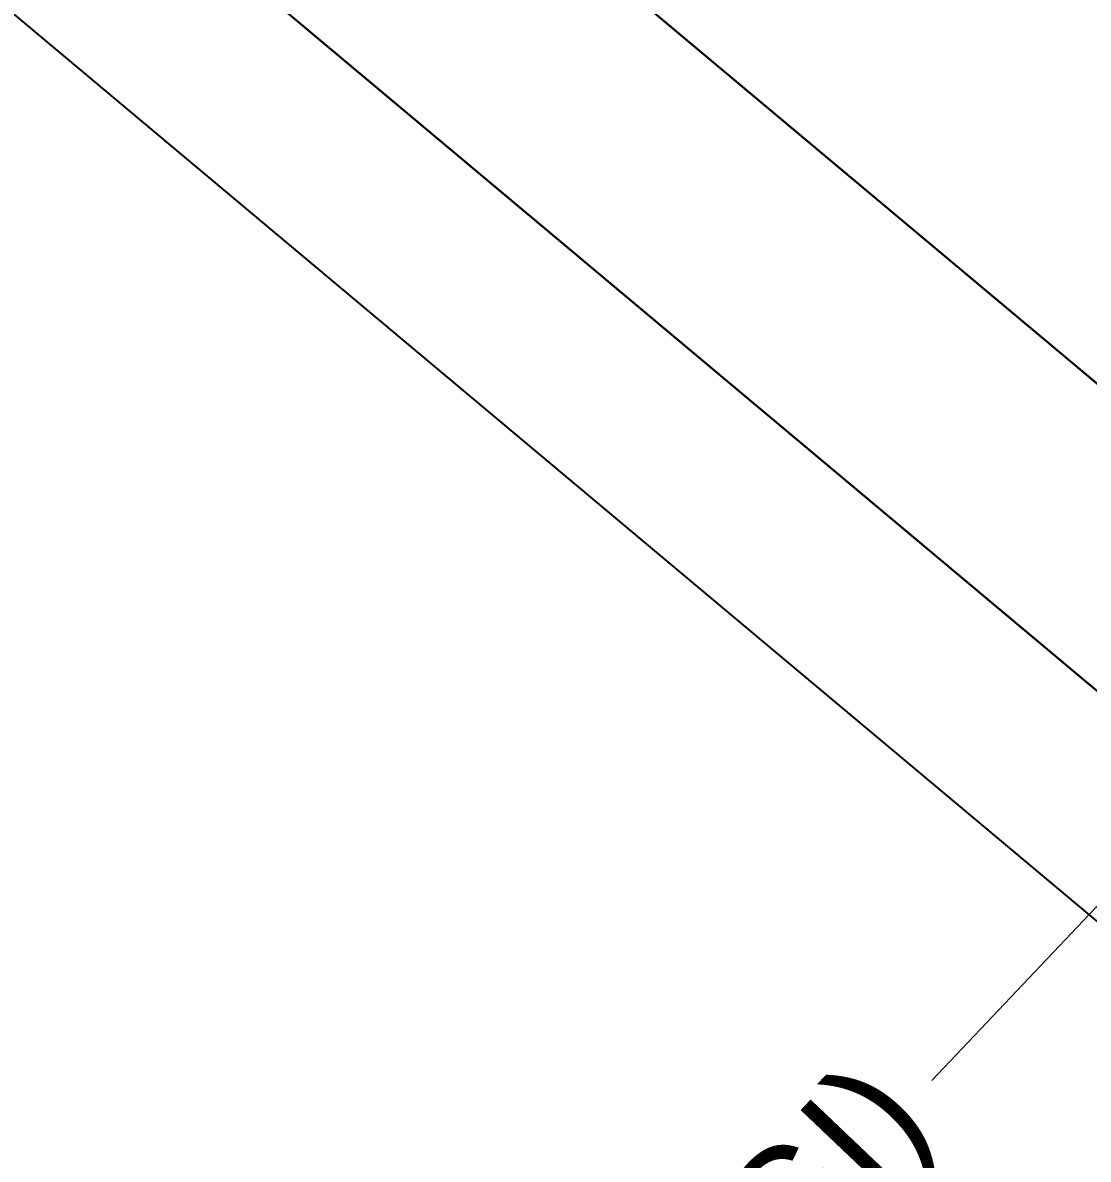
# Model space of a CAD drawing. Extents: x 363066 to 375462, y 6077936 to 6083550.
# Drawn here: x 371672.4 to 371762.9, y 6081087.2 to 6081183.7 of the extents above; entities that cross this region are included whole.
import ezdxf

# ---------------------------------------------------------------- set-up
doc = ezdxf.new("R2010")
doc.units = 0
doc.header["$LTSCALE"] = 5
doc.layers.add('F-RW', color=190, linetype='Continuous')
doc.layers.add('F-RW-T', color=190, linetype='Continuous', lineweight=9)
doc.styles.add('80CG', font='ARIALN.TTF', dxfattribs={"height": 10})
doc.styles.add('A80', font='arial.ttf', dxfattribs={"height": 9.5})
doc.dimstyles.new('Compass 5 000', dxfattribs={"dimscale": 5, "dimtxt": 9, "dimasz": 2, "dimexe": 0.2, "dimexo": 0.0625, "dimgap": 0.5, "dimtad": 0, "dimtih": 1, "dimtoh": 1, "dimzin": 0, "dimdsep": 46, "dimtxsty": '80CG', "dimcen": 0.1, "dimse1": 1, "dimse2": 1, "dimclrd": 256, "dimclrt": 256, "dimaunit": 1, "dimadec": 4, "dimazin": 0, "dimtfac": 0.06, "dimtofl": 0, "dimtmove": 0, "dimatfit": 1, "dimfxl": 0.2, "dimtolj": 1, "dimtzin": 0, "dimlwd": -1, "dimarcsym": 0})

msp = doc.modelspace()

# ---------------------------------------------------------------- linework, layer by layer
at = {"layer": 'F-RW', "flags": 128}
for points in [[(371674.739, 6081227.515), (371798.654, 6081123.748), (372119.304, 6080819.45), (372137.159, 6080802.506), (372148.689, 6080791.564), (372249.682, 6080695.721), (372387.14, 6080569.334)], [(372387.14, 6080569.334), (372249.682, 6080695.721), (372148.689, 6080791.564), (372137.159, 6080802.506), (372119.304, 6080819.45), (371798.654, 6081123.748), (371674.739, 6081227.515)], [(372373.953, 6080554.295), (372236.032, 6080681.109), (372147.925, 6080764.722), (372118.541, 6080792.608), (372107.214, 6080803.356), (371785.34, 6081108.816), (371661.42, 6081212.587)], [(371661.42, 6081212.587), (371785.34, 6081108.816), (372107.214, 6080803.356), (372118.541, 6080792.608), (372147.925, 6080764.722), (372236.032, 6080681.109), (372373.953, 6080554.295)], [(372364.062, 6080543.016), (372225.794, 6080670.149), (372147.352, 6080744.59), (372117.968, 6080772.477), (372084.757, 6080803.992), (371775.354, 6081097.617), (371651.43, 6081201.391)]]:
    msp.add_lwpolyline(points, dxfattribs=at)

# ---------------------------------------------------------------- texts
at = {"layer": 'F-RW-T', "style": 'A80'}
msp.add_text('(PGI)', height=9.5, rotation=46.42178, dxfattribs=at).set_placement((371728.205, 6081066.889))

# ---------------------------------------------------------------- leaders
at = {"layer": 'F-RW-T'}
msp.add_leader([(371828.91, 6081177.74), (371749.587, 6081093.939)], dimstyle='Compass 5 000', override={"dimtxsty": '80CG'}, dxfattribs=at)

doc.saveas('drawing.dxf')
